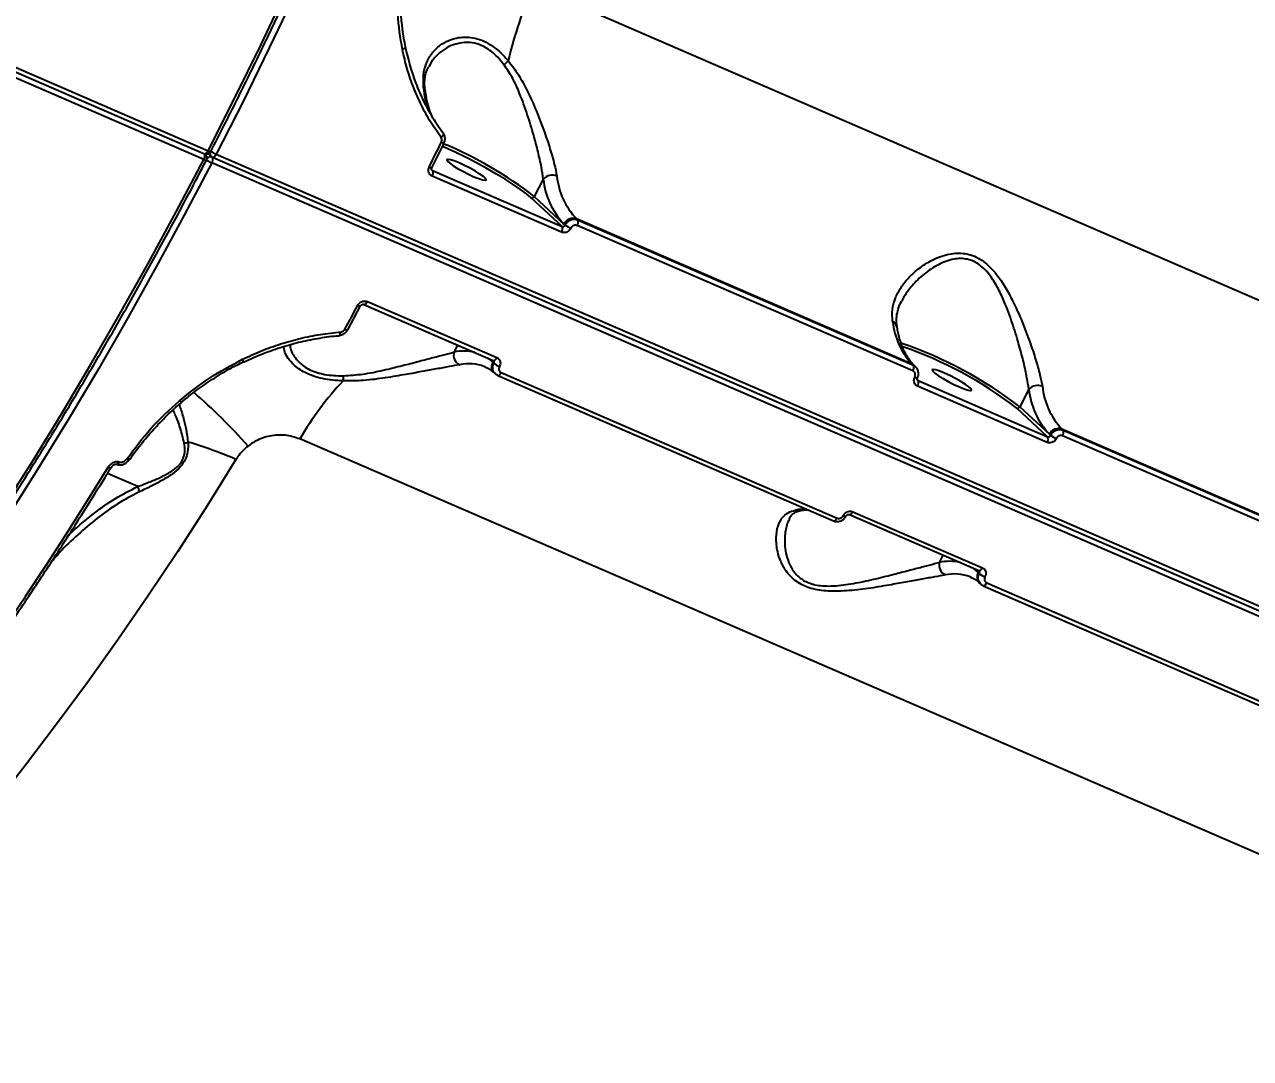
# Model space of a CAD drawing. Header units: millimetres. Extents: x -4153 to 4002, y -5023 to 3197.
# Drawn here: x -260.3 to -10.2, y -2143.7 to -1932.8 of the extents above; entities that cross this region are included whole.
import ezdxf

# ---------------------------------------------------------------- set-up
doc = ezdxf.new("R2010")
doc.units = ezdxf.units.MM
for name, color, linetype in [('DIKOM_ОБЪЕКТ', 7, 'Continuous'), ('DIKOM_РАЗМЕР_ЗОНА', 7, 'Continuous'), ('DIKOM_РАЗМЕР_ОБЪЕКТА', 7, 'Continuous')]:
    doc.layers.add(name, color=color, linetype=linetype)
doc.styles.add('style1', font='arialbd.ttf', dxfattribs={"width": 0.8})
doc.dimstyles.new('1-50', dxfattribs={"dimtxt": 300, "dimasz": 200, "dimexe": 100, "dimexo": 0, "dimgap": 100, "dimtad": 1, "dimtxsty": 'style1', "dimcen": 200, "dimclrd": 7, "dimclre": 7, "dimclrt": 7, "dimadec": 1, "dimazin": 2, "dimtfac": 1, "dimtmove": 0, "dimatfit": 2, "dimfxl": 0, "dimlwd": 25, "dimlwe": 18, "dimarcsym": 0})

# ---------------------------------------------------------------- blocks, each defined once
blk = doc.blocks.new('*D9')
at = {"layer": 'Defpoints', "color": 0, "transparency": 16777216}
for p in [(2370.19, 1747.32), (-2106.31, -2974.61), (1195.51, -2974.61)]:
    blk.add_point(p, dxfattribs=at)
at = {"layer": 'DIKOM_РАЗМЕР_ОБЪЕКТА', "color": 7, "lineweight": 18, "transparency": 16777216}
for p, q in [((2370.19, 1747.32), (-2206.31, 1747.32)), ((1195.51, -2974.61), (-2206.31, -2974.61))]:
    blk.add_line(p, q, dxfattribs=at)
at = {"layer": 'DIKOM_РАЗМЕР_ОБЪЕКТА', "color": 7, "lineweight": 25, "transparency": 16777216}
blk.add_line((-2106.31, 1547.32), (-2106.31, -2774.61), dxfattribs=at)
at = {"layer": 'DIKOM_РАЗМЕР_ОБЪЕКТА', "color": 7, "transparency": 16777216}
for points in [[(-2139.64, 1547.32), (-2072.98, 1547.32), (-2106.31, 1747.32)], [(-2139.64, -2774.61), (-2072.98, -2774.61), (-2106.31, -2974.61)]]:
    blk.add_solid(points, dxfattribs=at)
at = {"layer": 'DIKOM_РАЗМЕР_ОБЪЕКТА', "color": 7, "transparency": 16777216, "insert": (-2359.48, -612.26), "char_height": 300, "attachment_point": 5, "rotation": 90, "style": 'style1'}
blk.add_mtext('{\\fArial|b0|i0|c204|p34;4700}', dxfattribs=at)
blk = doc.blocks.new('*D10')
at = {"layer": 'Defpoints', "color": 0, "transparency": 16777216}
for p in [(4001.69, -909.96), (-3216.31, -1859.46), (4001.69, -4923)]:
    blk.add_point(p, dxfattribs=at)
at = {"layer": 'DIKOM_РАЗМЕР_ЗОНА', "color": 7, "lineweight": 18, "transparency": 16777216}
for p, q in [((4001.69, -909.96), (4001.69, -5023)), ((-3216.31, -1859.46), (-3216.31, -5023))]:
    blk.add_line(p, q, dxfattribs=at)
at = {"layer": 'DIKOM_РАЗМЕР_ЗОНА', "color": 7, "lineweight": 25, "transparency": 16777216}
blk.add_line((-3016.31, -4923), (3801.69, -4923), dxfattribs=at)
at = {"layer": 'DIKOM_РАЗМЕР_ЗОНА', "color": 7, "transparency": 16777216}
for points in [[(-3016.31, -4889.67), (-3016.31, -4956.33), (-3216.31, -4923)], [(3801.69, -4889.67), (3801.69, -4956.33), (4001.69, -4923)]]:
    blk.add_solid(points, dxfattribs=at)
at = {"layer": 'DIKOM_РАЗМЕР_ЗОНА', "color": 7, "transparency": 16777216, "insert": (392.69, -4669.83), "char_height": 300, "attachment_point": 5, "style": 'style1'}
blk.add_mtext('{\\fArial|b0|i0|c204|p34;7200}', dxfattribs=at)
blk = doc.blocks.new('*D11')
at = {"layer": 'Defpoints', "color": 0, "transparency": 16777216}
for p in [(2631.36, 3197.31), (-3702.81, -4429.79), (2071.05, -4429.79)]:
    blk.add_point(p, dxfattribs=at)
at = {"layer": 'DIKOM_РАЗМЕР_ЗОНА', "color": 7, "lineweight": 18, "transparency": 16777216}
for p, q in [((2631.36, 3197.31), (-3802.81, 3197.31)), ((2071.05, -4429.79), (-3802.81, -4429.79))]:
    blk.add_line(p, q, dxfattribs=at)
at = {"layer": 'DIKOM_РАЗМЕР_ЗОНА', "color": 7, "lineweight": 25, "transparency": 16777216}
blk.add_line((-3702.81, 2997.31), (-3702.81, -4229.79), dxfattribs=at)
at = {"layer": 'DIKOM_РАЗМЕР_ЗОНА', "color": 7, "transparency": 16777216}
for points in [[(-3736.14, 2997.31), (-3669.48, 2997.31), (-3702.81, 3197.31)], [(-3736.14, -4229.79), (-3669.48, -4229.79), (-3702.81, -4429.79)]]:
    blk.add_solid(points, dxfattribs=at)
at = {"layer": 'DIKOM_РАЗМЕР_ЗОНА', "color": 7, "transparency": 16777216, "insert": (-3955.98, -616.24), "char_height": 300, "attachment_point": 5, "rotation": 90, "style": 'style1'}
blk.add_mtext('{\\fArial|b0|i0|c204|p34;7600}', dxfattribs=at)
blk = doc.blocks.new('*D12')
at = {"layer": 'Defpoints', "color": 0, "transparency": 16777216}
for p in [(-1688.31, 690.56), (2486.69, 690.56), (-1688.31, -3442.2)]:
    blk.add_point(p, dxfattribs=at)
at = {"layer": 'DIKOM_РАЗМЕР_ОБЪЕКТА', "color": 7, "lineweight": 18, "transparency": 16777216}
for p, q in [((-1688.31, 690.56), (-1688.31, -3542.2)), ((2486.69, 690.56), (2486.69, -3542.2))]:
    blk.add_line(p, q, dxfattribs=at)
at = {"layer": 'DIKOM_РАЗМЕР_ОБЪЕКТА', "color": 7, "lineweight": 25, "transparency": 16777216}
blk.add_line((2286.69, -3442.2), (-1488.31, -3442.2), dxfattribs=at)
at = {"layer": 'DIKOM_РАЗМЕР_ОБЪЕКТА', "color": 7, "transparency": 16777216}
for points in [[(-1488.31, -3408.87), (-1488.31, -3475.54), (-1688.31, -3442.2)], [(2286.69, -3408.87), (2286.69, -3475.54), (2486.69, -3442.2)]]:
    blk.add_solid(points, dxfattribs=at)
at = {"layer": 'DIKOM_РАЗМЕР_ОБЪЕКТА', "color": 7, "transparency": 16777216, "insert": (399.19, -3189.03), "char_height": 300, "attachment_point": 5, "style": 'style1'}
blk.add_mtext('{\\fArial|b0|i0|c204|p34;4175}', dxfattribs=at)

msp = doc.modelspace()

# ---------------------------------------------------------------- linework, layer by layer
at = {"layer": 'DIKOM_ОБЪЕКТ', "color": 7, "linetype": 'Continuous'}
for p, q in [((-622.274, -1785.563), (-222.827, -1958.555)), ((-223.737, -1960.32), (-623.184, -1787.328)), ((-623.009, -1786.171), (-223.561, -1959.163)), ((-156.482, -1924.904), (132.375, -2050.002)), ((-177.183, -1962.008), (-174.717, -1956.982)), ((-223.391, -1959.273), (-223.475, -1959.196)), ((-222.765, -1959.163), (-222.193, -1959.693)), ((-221.91, -1959.878), (177.537, -2132.871)), ((-221.176, -1959.27), (178.272, -2132.263)), ((177.362, -2134.028), (-222.086, -1961.035)), ((-177.208, -1962.412), (-177.051, -1962.558)), ((-177.051, -1962.558), (-150.641, -1973.996)), ((-150.743, -1975.157), (-177.153, -1963.72)), ((-154.459, -1964.325), (-156.298, -1967.891)), ((-156.298, -1967.891), (-150.254, -1973.499)), ((-150.641, -1973.996), (-156.938, -1968.152)), ((-79.195, -2002.119), (-147.696, -1972.453)), ((-147.696, -1972.453), (-147.474, -1972.659)), ((-147.474, -1972.659), (-78.974, -2002.325)), ((-150.254, -1973.499), (-150.019, -1973.717)), ((-79.074, -2003.481), (-147.574, -1973.815)), ((-194.361, -1995.08), (-191.725, -1990.211)), ((-191.066, -1989.888), (-164.657, -2001.325)), ((-190.349, -1989.312), (-163.939, -2000.75)), ((-172.663, -1999.63), (-171.916, -1998.181)), ((-166.3, -2002.658), (-166.435, -2002.601)), ((-164.781, -2001.672), (-165.59, -2000.921)), ((-164.546, -2001.89), (-164.781, -2001.672)), ((-164.662, -2001.329), (-164.605, -2001.362)), ((-78.974, -2002.325), (-79.195, -2002.119)), ((-78.52, -2002.621), (-78.743, -2002.414)), ((-164.49, -2003.853), (-164.268, -2004.059)), ((-163.816, -2004.354), (-163.76, -2004.391)), ((-163.76, -2004.391), (-95.259, -2034.057)), ((-163.045, -2003.82), (-94.545, -2033.486)), ((-78.171, -2005.303), (-78.014, -2005.449)), ((-78.014, -2005.449), (-51.604, -2016.887)), ((-51.707, -2018.048), (-78.116, -2006.61)), ((-55.423, -2007.216), (-57.261, -2010.782)), ((-51.604, -2016.887), (-57.901, -2011.043)), ((-57.261, -2010.782), (-51.218, -2016.39)), ((19.841, -2045.01), (-48.659, -2015.344)), ((-48.659, -2015.344), (-48.438, -2015.55)), ((-48.438, -2015.55), (20.063, -2045.216)), ((84.708, -2142.448), (-204.149, -2017.35)), ((-51.218, -2016.39), (-50.983, -2016.608)), ((19.963, -2046.372), (-48.537, -2016.706)), ((-241.632, -2022.482), (-241.56, -2022.513)), ((-240.974, -2022.011), (-240.902, -2022.042)), ((-237.2, -2027.054), (-243.36, -2024.386)), ((-92.03, -2032.779), (-65.62, -2044.216)), ((-91.312, -2032.203), (-64.902, -2043.641)), ((-73.626, -2042.521), (-72.88, -2041.072)), ((-67.263, -2045.549), (-67.398, -2045.492)), ((-65.744, -2044.563), (-66.553, -2043.812)), ((-65.509, -2044.781), (-65.744, -2044.563)), ((-65.625, -2044.219), (-65.568, -2044.252)), ((-65.454, -2046.744), (-65.232, -2046.95)), ((-64.78, -2047.244), (-64.723, -2047.282)), ((-64.723, -2047.282), (3.777, -2076.947)), ((-64.008, -2046.711), (4.492, -2076.377))]:
    msp.add_line(p, q, dxfattribs=at)
at = {"layer": 'DIKOM_ОБЪЕКТ', "color": 7, "linetype": 'Continuous', "flags": 128}
for points in [[(-222.827, -1958.555), (-217.363, -1947.761), (-212.024, -1936.867), (-206.813, -1925.881), (-201.734, -1914.814), (-196.793, -1903.673), (-191.992, -1892.47), (-187.337, -1881.213), (-182.831, -1869.911), (-178.478, -1858.574), (-174.281, -1847.212), (-170.244, -1835.835), (-166.371, -1824.451), (-162.665, -1813.071), (-159.128, -1801.703), (-155.764, -1790.359), (-152.576, -1779.046), (-149.567, -1767.775), (-146.738, -1756.556), (-144.092, -1745.396), (-141.632, -1734.308), (-139.36, -1723.298), (-137.277, -1712.377), (-135.385, -1701.554)], [(-133.734, -1702.268), (-135.626, -1713.092), (-137.709, -1724.013), (-139.981, -1735.022), (-142.442, -1746.111), (-145.087, -1757.27), (-147.916, -1768.49), (-150.926, -1779.761), (-154.114, -1791.073), (-157.477, -1802.418), (-161.014, -1813.785), (-164.72, -1825.166), (-168.594, -1836.55), (-172.63, -1847.927), (-176.827, -1859.289), (-181.18, -1870.626), (-185.687, -1881.927), (-190.342, -1893.185), (-195.142, -1904.388), (-200.084, -1915.529), (-205.162, -1926.596), (-210.373, -1937.582), (-215.713, -1948.476), (-221.176, -1959.27)], [(-182.651, -1937.364), (-182.606, -1937.416), (-182.597, -1937.477), (-182.622, -1937.543), (-182.682, -1937.613), (-182.774, -1937.684), (-182.894, -1937.753), (-183.04, -1937.819), (-183.204, -1937.878)], [(-178.611, -1946.257), (-178.616, -1946.224), (-178.63, -1946.146)], [(-174.902, -1954.925), (-174.855, -1954.992), (-174.838, -1955.079), (-174.851, -1955.183), (-174.894, -1955.3), (-174.965, -1955.426), (-175.063, -1955.557), (-175.182, -1955.687), (-175.32, -1955.812)], [(-177.727, -1961.843), (-177.417, -1961.215), (-177.107, -1960.587), (-176.798, -1959.958), (-176.489, -1959.329), (-176.181, -1958.7), (-175.873, -1958.07), (-175.565, -1957.44), (-175.258, -1956.81)], [(-156.938, -1968.152), (-157.886, -1967.345), (-159.108, -1966.428), (-160.577, -1965.422), (-162.259, -1964.35), (-164.118, -1963.234), (-166.111, -1962.1), (-168.194, -1960.974), (-170.321, -1959.881), (-172.443, -1958.844), (-174.514, -1957.888), (-175.093, -1957.631)], [(-358.385, -2148.083), (-351.507, -2141.347), (-344.64, -2134.347), (-337.79, -2127.09), (-330.962, -2119.581), (-324.163, -2111.827), (-317.397, -2103.835), (-310.671, -2095.61), (-303.989, -2087.161), (-297.359, -2078.494), (-290.785, -2069.616), (-284.273, -2060.536), (-277.829, -2051.26), (-271.457, -2041.796), (-265.164, -2032.153), (-258.954, -2022.338), (-252.833, -2012.36), (-246.806, -2002.227), (-240.878, -1991.948), (-235.053, -1981.531), (-229.338, -1970.986), (-223.737, -1960.32)], [(-223.561, -1959.163), (-223.543, -1959.17), (-223.454, -1959.178), (-223.354, -1959.151), (-223.246, -1959.088), (-223.136, -1958.993), (-223.026, -1958.869), (-222.922, -1958.721), (-222.827, -1958.555)], [(-223.505, -1959.185), (-223.465, -1959.213), (-223.391, -1959.273)], [(-221.91, -1959.878), (-221.893, -1959.885), (-221.803, -1959.893), (-221.703, -1959.865), (-221.596, -1959.803), (-221.485, -1959.708), (-221.375, -1959.584), (-221.271, -1959.436), (-221.176, -1959.27)], [(-171.654, -1961.031), (-172.639, -1960.635), (-173.422, -1960.384), (-173.939, -1960.3), (-174.149, -1960.388), (-174.034, -1960.642), (-173.603, -1961.041), (-172.893, -1961.553), (-171.96, -1962.136), (-170.879, -1962.744), (-169.739, -1963.326), (-168.631, -1963.836), (-167.646, -1964.232), (-166.863, -1964.483), (-166.346, -1964.567), (-166.136, -1964.479), (-166.251, -1964.225), (-166.682, -1963.826), (-167.392, -1963.314), (-168.326, -1962.731), (-169.406, -1962.123), (-170.546, -1961.541), (-171.654, -1961.031)], [(-222.086, -1961.035), (-227.688, -1971.701), (-233.403, -1982.246), (-239.227, -1992.663), (-245.155, -2002.942), (-251.183, -2013.075), (-257.303, -2023.053), (-263.513, -2032.867), (-269.807, -2042.511), (-276.178, -2051.975), (-282.623, -2061.25), (-289.135, -2070.331), (-295.709, -2079.209), (-302.339, -2087.876), (-309.02, -2096.325), (-315.746, -2104.549), (-322.512, -2112.542), (-329.312, -2120.296), (-336.14, -2127.805), (-342.99, -2135.062), (-349.857, -2142.062), (-356.734, -2148.798)], [(-194.927, -1994.957), (-194.596, -1994.35), (-194.265, -1993.741), (-193.934, -1993.133), (-193.604, -1992.523), (-193.275, -1991.914), (-192.945, -1991.304), (-192.616, -1990.694), (-192.288, -1990.083)], [(-191.067, -1989.888), (-191.05, -1989.894), (-190.964, -1989.903), (-190.867, -1989.878), (-190.762, -1989.82), (-190.654, -1989.731), (-190.547, -1989.613), (-190.444, -1989.472), (-190.349, -1989.312)], [(-196.037, -1996.173), (-196.025, -1996.171), (-195.97, -1996.142), (-195.919, -1996.078), (-195.876, -1995.981), (-195.841, -1995.854), (-195.816, -1995.704), (-195.801, -1995.534)], [(-165.911, -2000.782), (-165.59, -2001.005), (-164.781, -2001.672)], [(-164.657, -2001.325), (-164.641, -2001.332), (-164.554, -2001.341), (-164.457, -2001.316), (-164.352, -2001.258), (-164.244, -2001.168), (-164.137, -2001.051), (-164.034, -2000.909), (-163.939, -2000.75)], [(-78.743, -2002.414), (-78.891, -2002.293), (-79.195, -2002.119)], [(-163.76, -2004.391), (-163.744, -2004.397), (-163.658, -2004.406), (-163.561, -2004.382), (-163.457, -2004.324), (-163.35, -2004.235), (-163.243, -2004.119), (-163.14, -2003.979), (-163.045, -2003.82)], [(-72.617, -2003.922), (-73.602, -2003.526), (-74.385, -2003.275), (-74.902, -2003.19), (-75.112, -2003.279), (-74.997, -2003.533), (-74.567, -2003.932), (-73.856, -2004.444), (-72.923, -2005.027), (-71.842, -2005.635), (-70.702, -2006.217), (-69.595, -2006.727), (-68.609, -2007.123), (-67.827, -2007.374), (-67.31, -2007.458), (-67.1, -2007.37), (-67.215, -2007.116), (-67.645, -2006.717), (-68.356, -2006.205), (-69.289, -2005.621), (-70.369, -2005.014), (-71.51, -2004.432), (-72.617, -2003.922)], [(-217.16, -2021.545), (-223.059, -2030.999), (-229.043, -2040.284), (-235.108, -2049.391), (-241.248, -2058.313), (-247.457, -2067.04), (-253.73, -2075.566), (-260.06, -2083.881), (-266.442, -2091.978), (-272.87, -2099.85), (-279.338, -2107.488), (-285.839, -2114.887), (-292.368, -2122.039), (-298.919, -2128.938), (-305.486, -2135.577), (-312.062, -2141.949), (-318.642, -2148.05)], [(-277.34, -2074.259), (-272.957, -2068.159), (-268.604, -2061.97), (-264.282, -2055.694), (-259.994, -2049.334), (-255.741, -2042.892), (-251.524, -2036.37), (-247.345, -2029.771), (-243.206, -2023.098)], [(-243.206, -2023.098), (-243.05, -2023.159), (-242.91, -2023.201), (-242.791, -2023.221), (-242.698, -2023.219), (-242.634, -2023.195), (-242.612, -2023.171)], [(-241.632, -2022.482), (-241.581, -2022.496), (-241.442, -2022.477), (-241.286, -2022.383), (-241.126, -2022.224), (-240.974, -2022.011)], [(-241.559, -2022.514), (-241.509, -2022.527), (-241.37, -2022.508), (-241.214, -2022.414), (-241.054, -2022.255), (-240.902, -2022.042)], [(-238.783, -2021.457), (-238.817, -2021.488), (-238.879, -2021.499), (-238.967, -2021.489), (-239.077, -2021.459), (-239.206, -2021.408), (-239.348, -2021.34)], [(-92.03, -2032.778), (-92.014, -2032.785), (-91.927, -2032.794), (-91.83, -2032.769), (-91.726, -2032.711), (-91.618, -2032.621), (-91.51, -2032.504), (-91.407, -2032.363), (-91.312, -2032.203)], [(-95.259, -2034.057), (-95.244, -2034.063), (-95.158, -2034.072), (-95.061, -2034.048), (-94.957, -2033.99), (-94.849, -2033.901), (-94.742, -2033.785), (-94.639, -2033.645), (-94.545, -2033.486)], [(-66.874, -2043.673), (-66.554, -2043.896), (-65.744, -2044.563)], [(-65.62, -2044.216), (-65.604, -2044.222), (-65.518, -2044.232), (-65.42, -2044.207), (-65.316, -2044.148), (-65.208, -2044.059), (-65.1, -2043.941), (-64.997, -2043.8), (-64.902, -2043.641)], [(-64.723, -2047.282), (-64.707, -2047.288), (-64.621, -2047.297), (-64.525, -2047.272), (-64.42, -2047.215), (-64.313, -2047.126), (-64.206, -2047.01), (-64.103, -2046.87), (-64.008, -2046.711)]]:
    msp.add_lwpolyline(points, dxfattribs=at)
at = {"layer": 'DIKOM_ОБЪЕКТ', "color": 7, "linetype": 'Continuous'}
for centre, radius, start, end in [((-77.281, -1960.049), 86.648, 156.07043, 166.75004), ((-167.537, -1934.747), 8.037, 309.08348, 317.37461), ((-179.731, -1946.401), 1.13, 13.02146, 40.45071), ((-174.619, -1955.737), 1.249, 239.2328, 265.46695), ((-206.129, -2032.332), 81.46, 52.28586, 67.42693), ((-224.767, -1959.603), 1.255, 325.1452, 21.26482), ((-223.248, -1959.586), 0.882, 236.35475, 274.20672), ((-223.164, -1958.246), 1, 246.58356, 332.78465), ((-224.071, -1960.006), 1, 346.22064, 47.13963), ((-224.071, -1960.006), 1, 332.66279, 346.22064), ((-219.931, -1955.915), 5.555, 234.38905, 247.17572), ((-222.319, -1960.772), 0.999, 73.11843, 139.44899), ((-222.33, -1957.803), 0.902, 236.55371, 273.53113), ((-221.588, -1959.072), 0.868, 171.42624, 225.79242), ((-219.215, -1954.507), 5.151, 232.67185, 247.62092), ((-221.513, -1958.96), 1, 227.13963, 246.58356), ((-223.113, -1960.319), 1.252, 325.09249, 21.44868), ((-177.137, -1960.882), 1.127, 238.47324, 267.66773), ((-178.118, -1963.049), 1.175, 325.22262, 24.68767), ((-152.641, -1966.009), 2.478, 67.70125, 137.19273), ((-138.688, -1962.647), 15.86, 186.07239, 223.17689), ((-136.679, -1962.117), 15.107, 186.07496, 223.17476), ((-156.761, -1967.671), 0.513, 249.89988, 334.57654), ((-148.401, -1974.38), 2.052, 69.89701, 154.57401), ((-148.536, -1973.15), 1.17, 325.32502, 24.79771), ((-151.709, -1974.487), 1.175, 325.22253, 24.68776), ((-146.27, -1968.172), 6.694, 235.93458, 247.41138), ((-191.851, -1989.466), 0.756, 234.70772, 279.60821), ((-194.504, -1994.37), 0.723, 234.24097, 281.41792), ((-68.179, -1991.783), 15.106, 186.07462, 223.1751), ((-83.673, -1994.666), 1.368, 12.29853, 69.79797), ((-109.096, -2078.329), 85.144, 52.49801, 71.09357), ((-170.579, -2000.253), 2.175, 163.3407, 243.6409), ((-170.655, -2009.26), 9.837, 77.33431, 101.7802), ((-108.246, -2076.681), 82.722, 52.51126, 70.98534), ((-216.536, -2001.56), 0.88, 357.39725, 32.60442), ((-169.647, -2010.821), 8.825, 68.65384, 102.41957), ((-163.194, -2002.571), 1.824, 150.47874, 224.67855), ((-161.851, -1998.786), 4.111, 229.04517, 247.83318), ((-80.037, -2002.815), 1.17, 325.33383, 24.76544), ((-146.574, -2051.128), 66.751, 136.8833, 149.60086), ((-207.018, -2003.83), 11.837, 351.86706, 356.95001), ((-78.096, -2003.759), 1.142, 238.61245, 267.42251), ((-79.082, -2005.94), 1.176, 325.23237, 24.67999), ((-312.751, -2106.651), 131.667, 41.85858, 48.65389), ((-53.604, -2008.9), 2.479, 67.71714, 137.18629), ((-39.652, -2005.538), 15.859, 186.0716, 223.17768), ((-37.643, -2005.008), 15.106, 186.0727, 223.17583), ((-227.552, -2008.732), 1.372, 216.14821, 237.43638), ((-57.725, -2010.561), 0.513, 249.92359, 334.55284), ((-49.364, -2017.271), 2.052, 69.88944, 154.58158), ((-49.5, -2016.04), 1.171, 325.34665, 24.77608), ((-228.088, -2015.356), 2.866, 277.59562, 293.52991), ((-249.165, -2094.241), 79.429, 66.2387, 73.75428), ((-52.671, -2017.377), 1.174, 325.18569, 24.70126), ((-47.233, -2011.063), 6.694, 235.93458, 247.41138), ((-101.059, -2041.834), 10.161, 88.27331, 101.2668), ((-102.419, -2030.454), 1.547, 246.12158, 280.23712), ((-92.812, -2032.349), 0.764, 234.88047, 279.21908), ((-71.542, -2043.144), 2.176, 163.34379, 243.62888), ((-71.618, -2052.15), 9.837, 77.33431, 101.7802), ((-70.61, -2053.713), 8.827, 68.65992, 102.41921), ((-64.157, -2045.462), 1.824, 150.47874, 224.67855), ((-62.816, -2041.679), 4.107, 229.03734, 247.84102)]:
    msp.add_arc(centre, radius, start, end, dxfattribs=at)
for points, knots in [([(-222.274, -1958.703), (-221.362, -1956.92), (-218.715, -1951.75), (-214.418, -1943.119), (-209.422, -1932.79), (-204.543, -1922.381), (-199.785, -1911.901), (-195.149, -1901.36), (-190.641, -1890.763), (-186.263, -1880.12), (-182.018, -1869.438), (-177.911, -1858.726), (-173.943, -1847.99), (-170.119, -1837.241), (-166.44, -1826.484), (-162.909, -1815.73), (-159.53, -1804.985), (-156.304, -1794.258), (-153.235, -1783.556), (-150.324, -1772.889), (-147.575, -1762.263), (-144.987, -1751.687), (-142.565, -1741.169), (-140.308, -1730.716), (-138.221, -1720.337), (-136.303, -1710.039), (-134.556, -1699.83), (-132.982, -1689.717), (-131.582, -1679.709), (-130.357, -1669.813), (-129.307, -1660.035), (-128.435, -1650.384), (-127.739, -1640.867), (-127.222, -1631.49), (-126.883, -1622.261), (-126.723, -1613.187), (-126.741, -1604.274), (-126.938, -1595.53), (-127.315, -1586.96), (-127.869, -1578.571), (-128.602, -1570.37), (-129.513, -1562.362), (-130.601, -1554.554), (-131.866, -1546.951), (-133.305, -1539.56), (-134.92, -1532.385), (-136.708, -1525.432), (-138.669, -1518.707), (-140.8, -1512.215), (-143.101, -1505.96), (-145.569, -1499.948), (-148.204, -1494.183), (-151.002, -1488.67), (-153.962, -1483.413), (-157.082, -1478.416), (-160.358, -1473.681), (-163.794, -1469.226), (-166.881, -1465.562), (-168.883, -1463.496), (-169.633, -1462.722)], [0, 0, 0, 0, 0.0093744, 0.0271862, 0.0449982, 0.0628104, 0.0806222, 0.0984341, 0.1162458, 0.1340577, 0.1518698, 0.1696817, 0.1874938, 0.205306, 0.2231183, 0.2409306, 0.2587432, 0.2765559, 0.2943692, 0.3121824, 0.3299962, 0.3478101, 0.3656243, 0.383439, 0.4012544, 0.4190699, 0.4368858, 0.4547027, 0.4725198, 0.4903376, 0.5081558, 0.5259752, 0.5437951, 0.5616154, 0.5794369, 0.5972592, 0.6150823, 0.6329064, 0.6507313, 0.668557, 0.6863836, 0.7042112, 0.7220398, 0.7398689, 0.7576988, 0.7755289, 0.7933595, 0.8111901, 0.8290198, 0.8468486, 0.8646756, 0.8825008, 0.9003223, 0.9181399, 0.9359524, 0.9537585, 0.9715573, 0.9893478, 1, 1, 1, 1]), ([(-183.204, -1937.878), (-183.603, -1935.482), (-184.409, -1930.634), (-184.175, -1925.588), (-184.056, -1923.035)], [0, 0, 0, 0, 0.49417376, 1, 1, 1, 1]), ([(-183.5, -1922.839), (-183.613, -1925.28), (-183.842, -1930.218), (-183.051, -1934.964), (-182.651, -1937.364)], [0, 0, 0, 0, 0.49414796, 1, 1, 1, 1]), ([(-178.871, -1945.668), (-178.921, -1944.784), (-179.02, -1943.017), (-178.412, -1940.668), (-177.258, -1938.618), (-175.671, -1937.064), (-173.799, -1935.994), (-171.958, -1935.444), (-170.117, -1935.31), (-168.367, -1935.516), (-166.571, -1936.129), (-164.393, -1937.372), (-162.762, -1938.875), (-161.776, -1940.014), (-161.623, -1940.19)], [0, 0, 0, 0, 0.1101005, 0.2202175, 0.3292856, 0.438311, 0.5249641, 0.6115167, 0.675344, 0.7390985, 0.8039964, 0.8688894, 0.9797298, 1, 1, 1, 1]), ([(-175.32, -1955.812), (-176.054, -1954.769), (-177.521, -1952.681), (-179.374, -1949.283), (-180.966, -1945.682), (-182.283, -1941.884), (-182.897, -1939.213), (-183.204, -1937.878)], [0, 0, 0, 0, 0.1976814, 0.3953824, 0.593092, 0.7965421, 1, 1, 1, 1]), ([(-182.651, -1937.364), (-182.012, -1939.889), (-181.043, -1943.714), (-178.928, -1948.432), (-177.084, -1951.829), (-175.622, -1953.903), (-174.902, -1954.925)], [0, 0, 0, 0, 0.3951747, 0.5986799, 0.8021844, 1, 1, 1, 1]), ([(-162.47, -1940.985), (-162.605, -1940.813), (-163.468, -1939.706), (-164.878, -1938.296), (-166.776, -1937.146), (-167.891, -1936.751), (-169.045, -1936.498), (-170.236, -1936.4), (-171.976, -1936.621), (-173.751, -1937.255), (-175.546, -1938.413), (-176.973, -1939.805), (-177.567, -1940.977), (-177.804, -1941.445)], [0, 0, 0, 0, 0.0272947, 0.1747989, 0.2515823, 0.3313395, 0.3460846, 0.4301835, 0.5168137, 0.6333566, 0.7531459, 0.9014177, 1, 1, 1, 1]), ([(-161.623, -1940.19), (-160.906, -1941.118), (-159.468, -1942.977), (-157.603, -1946.509), (-155.812, -1950.47), (-154.277, -1954.535), (-153.063, -1958.172), (-152.185, -1961.234), (-151.855, -1962.927), (-151.701, -1963.716)], [0, 0, 0, 0, 0.128151, 0.2567377, 0.4268175, 0.5968777, 0.7373066, 0.8775688, 1, 1, 1, 1]), ([(-178.597, -1946.258), (-178.64, -1945.808), (-178.736, -1944.813), (-178.574, -1943.414), (-178.291, -1942.254), (-177.954, -1941.645), (-177.839, -1941.438)], [0, 0, 0, 0, 0.2427905, 0.537429, 0.8423649, 1, 1, 1, 1]), ([(-154.459, -1964.325), (-154.575, -1963.534), (-154.825, -1961.832), (-155.509, -1958.783), (-156.462, -1955.169), (-157.67, -1951.14), (-159.109, -1947.23), (-160.62, -1943.745), (-161.854, -1941.904), (-162.47, -1940.985)], [0, 0, 0, 0, 0.1226987, 0.264266, 0.4059933, 0.5771216, 0.7482345, 0.8743873, 1, 1, 1, 1]), ([(-177.454, -1951.001), (-177.706, -1950.447), (-178.264, -1949.224), (-178.648, -1947.311), (-178.821, -1946.034), (-178.871, -1945.668)], [0, 0, 0, 0, 0.3711156, 0.8194834, 1, 1, 1, 1]), ([(-176.969, -1951.868), (-177.106, -1951.594), (-177.484, -1950.831), (-177.964, -1949.271), (-178.355, -1947.634), (-178.485, -1946.507), (-178.528, -1946.14)], [0, 0, 0, 0, 0.1848239, 0.5131733, 0.8413195, 1, 1, 1, 1]), ([(-174.733, -1956.975), (-174.691, -1956.896), (-174.528, -1956.59), (-174.477, -1955.998), (-174.592, -1955.368), (-174.817, -1955.078), (-174.901, -1954.969)], [0, 0, 0, 0, 0.1238622, 0.4816089, 0.8066669, 1, 1, 1, 1]), ([(-175.258, -1956.81), (-175.218, -1956.705), (-175.137, -1956.495), (-175.149, -1956.164), (-175.231, -1955.94), (-175.305, -1955.834), (-175.32, -1955.812)], [0, 0, 0, 0, 0.3067576, 0.6133094, 0.9195362, 1, 1, 1, 1]), ([(-497.531, -2220.83), (-497.113, -2220.842), (-494.906, -2220.904), (-490.812, -2220.723), (-485.247, -2220.277), (-479.583, -2219.511), (-473.834, -2218.456), (-468.002, -2217.105), (-462.093, -2215.461), (-456.109, -2213.526), (-450.057, -2211.299), (-443.942, -2208.784), (-437.766, -2205.982), (-431.536, -2202.895), (-425.257, -2199.526), (-418.932, -2195.878), (-412.567, -2191.953), (-406.167, -2187.755), (-399.736, -2183.285), (-393.278, -2178.55), (-386.801, -2173.551), (-380.306, -2168.292), (-373.801, -2162.778), (-367.288, -2157.013), (-360.774, -2151.001), (-354.264, -2144.746), (-347.761, -2138.254), (-341.271, -2131.529), (-334.798, -2124.577), (-328.349, -2117.403), (-321.926, -2110.011), (-315.535, -2102.408), (-309.181, -2094.599), (-302.869, -2086.59), (-296.603, -2078.388), (-290.388, -2069.998), (-284.229, -2061.427), (-278.13, -2052.68), (-272.095, -2043.766), (-266.13, -2034.689), (-260.239, -2025.458), (-254.426, -2016.079), (-248.695, -2006.56), (-243.051, -1996.906), (-237.498, -1987.127), (-232.042, -1977.227), (-227.274, -1968.332), (-224.352, -1962.714), (-223.183, -1960.466)], [0, 0, 0, 0, 0.0051791, 0.0273898, 0.0496128, 0.0718475, 0.0940928, 0.1163475, 0.1386106, 0.1608802, 0.1831555, 0.2054352, 0.2277183, 0.2500035, 0.2722901, 0.2945778, 0.316866, 0.3391541, 0.3614416, 0.3837287, 0.4060147, 0.4282999, 0.450584, 0.4728672, 0.4951491, 0.5174301, 0.5397103, 0.5619889, 0.5842667, 0.6065434, 0.6288197, 0.6510947, 0.6733692, 0.6956427, 0.7179154, 0.7401874, 0.7624588, 0.7847298, 0.8070002, 0.8292701, 0.8515396, 0.8738085, 0.896077, 0.9183452, 0.9406128, 0.9628808, 0.9851483, 1, 1, 1, 1]), ([(-177.153, -1963.72), (-177.241, -1963.674), (-177.463, -1963.558), (-177.731, -1963.247), (-177.895, -1962.807), (-177.909, -1962.313), (-177.788, -1961.999), (-177.727, -1961.843)], [0, 0, 0, 0, 0.1406394, 0.3551157, 0.5699152, 0.7849144, 1, 1, 1, 1]), ([(-177.159, -1962.476), (-177.17, -1962.469), (-177.208, -1962.448), (-177.241, -1962.365), (-177.249, -1962.218), (-177.227, -1962.097), (-177.19, -1962.03), (-177.179, -1962.01)], [0, 0, 0, 0, 0.1445216, 0.4914224, 0.7175701, 0.9150694, 1, 1, 1, 1]), ([(-177.162, -1962.478), (-177.154, -1962.489), (-177.124, -1962.525), (-177.081, -1962.544), (-177.051, -1962.558)], [0, 0, 0, 0, 0.2844958, 1, 1, 1, 1]), ([(-150.019, -1973.717), (-149.945, -1973.59), (-149.758, -1973.269), (-149.308, -1972.856), (-148.709, -1972.568), (-148.06, -1972.477), (-147.67, -1972.598), (-147.474, -1972.659)], [0, 0, 0, 0, 0.1417238, 0.3563942, 0.570939, 0.7854756, 1, 1, 1, 1]), ([(-148.841, -1974.352), (-148.896, -1974.449), (-149.035, -1974.692), (-149.37, -1975.005), (-149.818, -1975.223), (-150.304, -1975.294), (-150.597, -1975.203), (-150.743, -1975.157)], [0, 0, 0, 0, 0.1418901, 0.3567208, 0.5713817, 0.7857203, 1, 1, 1, 1]), ([(-150.641, -1973.996), (-150.592, -1974.011), (-150.495, -1974.041), (-150.335, -1974.016), (-150.188, -1973.94), (-150.081, -1973.833), (-150.037, -1973.75), (-150.019, -1973.717)], [0, 0, 0, 0, 0.2139917, 0.4282018, 0.6428635, 0.8579195, 1, 1, 1, 1]), ([(-147.574, -1973.815), (-147.672, -1973.785), (-147.867, -1973.724), (-148.19, -1973.771), (-148.489, -1973.917), (-148.712, -1974.126), (-148.804, -1974.288), (-148.841, -1974.352)], [0, 0, 0, 0, 0.2141911, 0.4285652, 0.6431581, 0.8581718, 1, 1, 1, 1]), ([(-83.2, -1993.382), (-83.262, -1992.575), (-83.385, -1990.962), (-82.727, -1988.621), (-81.555, -1986.396), (-79.774, -1984.185), (-77.354, -1982.071), (-74.291, -1980.323), (-70.999, -1979.341), (-68.173, -1979.448), (-66.124, -1980.197), (-64.631, -1981.092), (-63.252, -1982.303), (-61.737, -1984.045), (-60.2, -1986.345), (-58.452, -1989.62), (-56.732, -1993.476), (-55.201, -1997.533), (-53.998, -2001.158), (-53.136, -2004.176), (-52.813, -2005.841), (-52.664, -2006.606)], [0, 0, 0, 0, 0.0554761, 0.1110238, 0.1664974, 0.2220085, 0.2900239, 0.3579649, 0.422678, 0.4774091, 0.5052471, 0.5330936, 0.562708, 0.5923745, 0.6404298, 0.6885797, 0.7603252, 0.832063, 0.8910007, 0.9498689, 1, 1, 1, 1]), ([(-55.423, -2007.216), (-55.535, -2006.448), (-55.778, -2004.786), (-56.447, -2001.783), (-57.383, -1998.198), (-58.602, -1994.167), (-59.964, -1990.361), (-61.407, -1987.109), (-62.676, -1984.856), (-63.983, -1983.141), (-65.394, -1981.768), (-66.782, -1981), (-68.175, -1980.619), (-69.327, -1980.499), (-71.396, -1980.705), (-74.019, -1981.72), (-76.892, -1983.662), (-79.162, -1985.922), (-80.641, -1987.82), (-81.157, -1988.913), (-81.311, -1989.239)], [0, 0, 0, 0, 0.0593781, 0.1286945, 0.1998915, 0.2841078, 0.3705433, 0.4258944, 0.482375, 0.5152258, 0.5489615, 0.5972477, 0.6101115, 0.6402414, 0.671373, 0.7457511, 0.8249928, 0.9064091, 0.9720976, 1, 1, 1, 1]), ([(-192.288, -1990.083), (-192.23, -1989.989), (-192.084, -1989.753), (-191.739, -1989.45), (-191.281, -1989.24), (-190.79, -1989.175), (-190.496, -1989.266), (-190.349, -1989.312)], [0, 0, 0, 0, 0.1417792, 0.3567363, 0.5712867, 0.7857249, 1, 1, 1, 1]), ([(-191.721, -1990.213), (-191.707, -1990.186), (-191.67, -1990.114), (-191.565, -1990.007), (-191.428, -1989.917), (-191.286, -1989.868), (-191.162, -1989.86), (-191.093, -1989.875), (-191.071, -1989.887), (-191.067, -1989.889)], [0, 0, 0, 0, 0.0995777, 0.2665387, 0.4282135, 0.5938579, 0.7683692, 0.962758, 1, 1, 1, 1]), ([(-82.302, -1994.381), (-82.343, -1994.178), (-82.478, -1993.503), (-82.413, -1992.324), (-82.077, -1990.829), (-81.702, -1989.777), (-81.379, -1989.25), (-81.367, -1989.232)], [0, 0, 0, 0, 0.1175095, 0.3916435, 0.6860453, 0.9889179, 1, 1, 1, 1]), ([(-215.795, -2001.086), (-214.524, -2000.496), (-211.983, -1999.318), (-208.055, -1997.912), (-204.037, -1996.784), (-199.94, -1995.949), (-197.181, -1995.672), (-195.801, -1995.534)], [0, 0, 0, 0, 0.19783461, 0.39549652, 0.59316747, 0.79658797, 1, 1, 1, 1]), ([(-196.037, -1996.154), (-195.948, -1996.151), (-195.62, -1996.139), (-195.08, -1995.884), (-194.589, -1995.495), (-194.436, -1995.166), (-194.39, -1995.066)], [0, 0, 0, 0, 0.1297337, 0.4775593, 0.8419813, 1, 1, 1, 1]), ([(-195.801, -1995.534), (-195.694, -1995.516), (-195.479, -1995.479), (-195.187, -1995.296), (-195.012, -1995.105), (-194.942, -1994.983), (-194.927, -1994.957)], [0, 0, 0, 0, 0.3055642, 0.6115461, 0.9178343, 1, 1, 1, 1]), ([(-78.743, -2002.414), (-78.909, -2002.251), (-79.412, -2001.757), (-80.179, -2000.724), (-80.985, -1999.216), (-81.647, -1997.455), (-82.08, -1995.809), (-82.273, -1994.73), (-82.335, -1994.379)], [0, 0, 0, 0, 0.1024879, 0.3106787, 0.5124656, 0.7099324, 0.9057094, 1, 1, 1, 1]), ([(-215.612, -2001.694), (-215.417, -2001.594), (-214.047, -2000.891), (-211.4, -1999.817), (-207.685, -1998.501), (-203.894, -1997.462), (-200.074, -1996.726), (-197.425, -1996.333), (-196.066, -1996.271), (-195.975, -1996.267)], [0, 0, 0, 0, 0.0313372, 0.2207349, 0.4114189, 0.6029604, 0.794841, 0.9863718, 1, 1, 1, 1]), ([(-206.14, -1998.129), (-206.124, -1998.363), (-206.08, -1999.005), (-205.537, -2000.165), (-204.473, -2001.645), (-202.896, -2002.884), (-201.027, -2003.707), (-199.856, -2004.023), (-198.585, -2004.265), (-197.21, -2004.436), (-195.875, -2004.452), (-195.198, -2004.46)], [0, 0, 0, 0, 0.0835802, 0.2289497, 0.3780462, 0.570838, 0.6689061, 0.7705098, 0.7851222, 0.8910901, 1, 1, 1, 1]), ([(-195.3, -2005.504), (-196.014, -2005.462), (-197.441, -2005.377), (-199.501, -2005.058), (-201.409, -2004.541), (-203.538, -2003.651), (-205.316, -2002.379), (-206.564, -2000.914), (-207.284, -1999.62), (-207.385, -1998.853), (-207.434, -1998.483)], [0, 0, 0, 0, 0.1024876, 0.20484166, 0.30818605, 0.41151795, 0.59557589, 0.7333185, 0.87123432, 1, 1, 1, 1]), ([(-195.198, -2004.46), (-193.891, -2004.373), (-191.145, -2004.19), (-187.092, -2003.326), (-183.352, -2002.41), (-180.043, -2001.558), (-177.201, -2000.815), (-174.639, -2000.155), (-173.322, -1999.805), (-172.663, -1999.63)], [0, 0, 0, 0, 0.1463789, 0.3075785, 0.4690068, 0.6021034, 0.7351144, 0.867644, 1, 1, 1, 1]), ([(-228.66, -2009.541), (-226.669, -2007.945), (-222.641, -2004.717), (-218.095, -2002.306), (-215.795, -2001.086)], [0, 0, 0, 0, 0.4941649, 1, 1, 1, 1]), ([(-228.27, -2009.913), (-227.766, -2009.477), (-226.277, -2008.187), (-223.615, -2006.242), (-220.31, -2004.1), (-217.634, -2002.57), (-216.047, -2001.818), (-215.642, -2001.626)], [0, 0, 0, 0, 0.1319238, 0.3904716, 0.650214, 0.9109618, 1, 1, 1, 1]), ([(-171.545, -2002.203), (-172.217, -2002.328), (-173.562, -2002.58), (-176.227, -2003.058), (-179.206, -2003.605), (-182.697, -2004.233), (-186.663, -2004.897), (-190.997, -2005.492), (-193.899, -2005.5), (-195.3, -2005.504)], [0, 0, 0, 0, 0.1316581, 0.2634895, 0.3951405, 0.5268749, 0.6882976, 0.849542, 1, 1, 1, 1]), ([(-166.421, -2002.645), (-166.247, -2002.708), (-165.677, -2002.911), (-165.055, -2003.353), (-164.603, -2003.753), (-164.49, -2003.853)], [0, 0, 0, 0, 0.2480508, 0.8124397, 1, 1, 1, 1]), ([(-164.252, -2004.046), (-164.36, -2003.94), (-164.611, -2003.694), (-164.79, -2003.148), (-164.803, -2002.505), (-164.631, -2002.095), (-164.546, -2001.89)], [0, 0, 0, 0, 0.2010135, 0.4673331, 0.7337068, 1, 1, 1, 1]), ([(-164.546, -2001.89), (-164.523, -2001.841), (-164.476, -2001.742), (-164.475, -2001.585), (-164.517, -2001.451), (-164.579, -2001.389), (-164.606, -2001.363)], [0, 0, 0, 0, 0.2661301, 0.5314598, 0.7964939, 1, 1, 1, 1]), ([(-163.939, -2000.75), (-163.852, -2000.796), (-163.63, -2000.911), (-163.366, -2001.218), (-163.21, -2001.65), (-163.206, -2002.134), (-163.337, -2002.44), (-163.402, -2002.593)], [0, 0, 0, 0, 0.1405816, 0.3550938, 0.5698314, 0.784862, 1, 1, 1, 1]), ([(-163.402, -2002.593), (-163.446, -2002.694), (-163.533, -2002.898), (-163.531, -2003.221), (-163.427, -2003.508), (-163.251, -2003.713), (-163.104, -2003.79), (-163.045, -2003.82)], [0, 0, 0, 0, 0.21514758, 0.43018023, 0.64496811, 0.8594616, 1, 1, 1, 1]), ([(-78.974, -2002.325), (-78.851, -2002.38), (-78.685, -2002.454), (-78.572, -2002.592), (-78.542, -2002.628)], [0, 0, 0, 0, 0.7392921, 1, 1, 1, 1]), ([(-78.16, -2004.892), (-78.131, -2004.841), (-77.971, -2004.567), (-77.892, -2003.996), (-78.031, -2003.284), (-78.278, -2002.795), (-78.513, -2002.643), (-78.541, -2002.625)], [0, 0, 0, 0, 0.0710445, 0.3784036, 0.6580617, 0.9599329, 1, 1, 1, 1]), ([(-163.816, -2004.354), (-163.939, -2004.299), (-164.107, -2004.223), (-164.221, -2004.084), (-164.252, -2004.046)], [0, 0, 0, 0, 0.7282543, 1, 1, 1, 1]), ([(-78.69, -2004.733), (-78.65, -2004.629), (-78.568, -2004.42), (-78.578, -2004.09), (-78.688, -2003.797), (-78.867, -2003.589), (-79.015, -2003.512), (-79.074, -2003.481)], [0, 0, 0, 0, 0.2151019, 0.4301059, 0.6449947, 0.8594053, 1, 1, 1, 1]), ([(-78.116, -2006.61), (-78.204, -2006.565), (-78.426, -2006.449), (-78.695, -2006.138), (-78.858, -2005.698), (-78.873, -2005.204), (-78.751, -2004.89), (-78.69, -2004.733)], [0, 0, 0, 0, 0.1406356, 0.3551063, 0.5698799, 0.78489, 1, 1, 1, 1]), ([(-78.123, -2005.367), (-78.134, -2005.36), (-78.171, -2005.338), (-78.204, -2005.256), (-78.213, -2005.109), (-78.19, -2004.988), (-78.154, -2004.921), (-78.143, -2004.9)], [0, 0, 0, 0, 0.14457949, 0.49124018, 0.71750444, 0.91506722, 1, 1, 1, 1]), ([(-78.126, -2005.369), (-78.117, -2005.379), (-78.087, -2005.416), (-78.044, -2005.435), (-78.014, -2005.449)], [0, 0, 0, 0, 0.2861152, 1, 1, 1, 1]), ([(-239.348, -2021.34), (-237.798, -2019.248), (-234.658, -2015.011), (-230.675, -2011.379), (-228.66, -2009.541)], [0, 0, 0, 0, 0.493786, 1, 1, 1, 1]), ([(-238.753, -2021.475), (-238.607, -2021.254), (-237.752, -2019.953), (-235.956, -2017.679), (-233.365, -2014.695), (-230.8, -2012.09), (-229.031, -2010.565), (-228.271, -2009.91)], [0, 0, 0, 0, 0.0518104, 0.3048651, 0.5577467, 0.8100484, 1, 1, 1, 1]), ([(-228.778, -2010.357), (-228.727, -2010.472), (-228.404, -2011.195), (-227.909, -2012.927), (-227.285, -2015.359), (-227.058, -2017.105), (-226.944, -2017.983)], [0, 0, 0, 0, 0.07065631, 0.44342602, 0.71977561, 1, 1, 1, 1]), ([(-227.709, -2018.197), (-227.965, -2017.13), (-228.483, -2014.973), (-229.343, -2012.752), (-229.851, -2011.754), (-230.009, -2011.443)], [0, 0, 0, 0, 0.4023648, 0.814048, 1, 1, 1, 1]), ([(-50.983, -2016.608), (-50.908, -2016.48), (-50.722, -2016.159), (-50.272, -2015.747), (-49.672, -2015.459), (-49.023, -2015.368), (-48.633, -2015.489), (-48.438, -2015.55)], [0, 0, 0, 0, 0.1417392, 0.3564574, 0.5709545, 0.7854834, 1, 1, 1, 1]), ([(-226.944, -2017.983), (-226.928, -2018.635), (-226.9, -2019.77), (-227.425, -2021.555), (-228.505, -2023.157), (-230.204, -2024.599), (-232.247, -2025.863), (-234.585, -2027.058), (-236.147, -2027.8), (-236.993, -2028.202)], [0, 0, 0, 0, 0.1507788, 0.2625339, 0.3758092, 0.50434, 0.6598397, 0.8160165, 1, 1, 1, 1]), ([(-204.149, -2017.35), (-205.116, -2017.034), (-207.032, -2016.406), (-210.227, -2016.62), (-212.85, -2017.51), (-214.203, -2018.454), (-214.686, -2018.791)], [0, 0, 0, 0, 0.2885634, 0.5716311, 0.8470369, 1, 1, 1, 1]), ([(-49.804, -2017.243), (-49.859, -2017.34), (-49.998, -2017.583), (-50.333, -2017.895), (-50.782, -2018.114), (-51.267, -2018.184), (-51.56, -2018.093), (-51.707, -2018.048)], [0, 0, 0, 0, 0.1417952, 0.3567555, 0.5713137, 0.7857338, 1, 1, 1, 1]), ([(-51.604, -2016.887), (-51.555, -2016.902), (-51.458, -2016.932), (-51.298, -2016.907), (-51.152, -2016.831), (-51.044, -2016.724), (-51, -2016.641), (-50.983, -2016.608)], [0, 0, 0, 0, 0.2139411, 0.428165, 0.6428405, 0.8579103, 1, 1, 1, 1]), ([(-48.537, -2016.706), (-48.635, -2016.675), (-48.83, -2016.615), (-49.153, -2016.662), (-49.452, -2016.808), (-49.675, -2017.017), (-49.768, -2017.179), (-49.804, -2017.243)], [0, 0, 0, 0, 0.2142062, 0.4285831, 0.6431602, 0.8580532, 1, 1, 1, 1]), ([(-237.2, -2027.054), (-236.356, -2026.732), (-234.813, -2026.142), (-232.506, -2025.182), (-230.518, -2024.142), (-228.969, -2022.975), (-228.252, -2022.012), (-227.792, -2021.08), (-227.498, -2019.815), (-227.631, -2018.793), (-227.709, -2018.197)], [0, 0, 0, 0, 0.192078, 0.3511807, 0.5094958, 0.6344395, 0.7186522, 0.742092, 0.8496003, 1, 1, 1, 1]), ([(-214.686, -2018.791), (-215.453, -2019.489), (-216.3, -2020.261), (-216.987, -2021.268), (-217.101, -2021.451), (-217.16, -2021.545)], [0, 0, 0, 0, 0.821759, 0.9078898, 1, 1, 1, 1]), ([(-243.206, -2023.098), (-243.09, -2022.934), (-242.839, -2022.577), (-242.328, -2022.177), (-241.801, -2021.957), (-241.342, -2021.899), (-241.097, -2021.973), (-240.974, -2022.011)], [0, 0, 0, 0, 0.2267761, 0.4920093, 0.6959726, 0.8477683, 1, 1, 1, 1]), ([(-242.609, -2023.171), (-242.604, -2023.161), (-242.524, -2023.01), (-242.314, -2022.785), (-242.027, -2022.583), (-241.837, -2022.505), (-241.73, -2022.481), (-241.666, -2022.477), (-241.636, -2022.481), (-241.633, -2022.482), (-241.632, -2022.483)], [0, 0, 0, 0, 0.0265934, 0.4128796, 0.6416475, 0.7689871, 0.8436541, 0.8946671, 0.9471367, 1, 1, 1, 1]), ([(-241.552, -2022.498), (-241.411, -2022.553), (-241.091, -2022.679), (-240.523, -2022.653), (-239.898, -2022.458), (-239.272, -2022.065), (-238.957, -2021.666), (-238.795, -2021.46)], [0, 0, 0, 0, 0.1428503, 0.3245127, 0.5224402, 0.7544825, 1, 1, 1, 1]), ([(-240.902, -2022.042), (-240.846, -2022.061), (-240.705, -2022.109), (-240.423, -2022.1), (-240.053, -2021.981), (-239.659, -2021.725), (-239.452, -2021.469), (-239.348, -2021.34)], [0, 0, 0, 0, 0.10330303, 0.26241133, 0.46118511, 0.72824037, 1, 1, 1, 1]), ([(-276.708, -2074.274), (-275.625, -2072.777), (-272.486, -2068.435), (-267.335, -2061.112), (-261.279, -2052.254), (-255.29, -2043.229), (-249.478, -2034.209), (-245.268, -2027.49), (-243.025, -2023.844), (-242.612, -2023.171)], [0, 0, 0, 0, 0.0925237, 0.2683371, 0.44415, 0.6199593, 0.795766, 0.9623134, 1, 1, 1, 1]), ([(-251.346, -2037.063), (-250.898, -2036.624), (-249.186, -2034.947), (-245.992, -2032.373), (-241.757, -2029.359), (-238.72, -2027.828), (-237.194, -2027.059)], [0, 0, 0, 0, 0.1060945, 0.4053988, 0.7011522, 1, 1, 1, 1]), ([(-237.194, -2027.059), (-237.195, -2027.059), (-237.195, -2027.057), (-237.197, -2027.055), (-237.199, -2027.054), (-237.2, -2027.054)], [0, 0, 0, 0, 0.293644, 0.6605518, 1, 1, 1, 1]), ([(-237.194, -2027.059), (-237.132, -2027.265), (-237.02, -2027.639), (-236.987, -2028.01), (-236.992, -2028.172), (-236.993, -2028.202)], [0, 0, 0, 0, 0.4995237, 0.9072643, 1, 1, 1, 1]), ([(-236.993, -2028.202), (-238.463, -2028.977), (-241.422, -2030.536), (-245.551, -2033.529), (-249.45, -2036.873), (-252.621, -2039.855), (-254.327, -2041.899), (-254.917, -2042.605)], [0, 0, 0, 0, 0.2198478, 0.4423281, 0.6629195, 0.8835813, 1, 1, 1, 1]), ([(-72.509, -2045.093), (-73.181, -2045.219), (-74.526, -2045.471), (-77.19, -2045.949), (-80.17, -2046.497), (-83.66, -2047.121), (-87.628, -2047.799), (-91.983, -2048.348), (-96.148, -2048.52), (-99.341, -2048.072), (-101.436, -2047.281), (-102.847, -2046.461), (-104.022, -2045.44), (-105.161, -2044.048), (-106.09, -2042.311), (-106.809, -2039.991), (-107.067, -2037.492), (-106.712, -2035.185), (-105.853, -2033.473), (-104.68, -2032.343), (-103.56, -2032.018), (-103.045, -2031.869)], [0, 0, 0, 0, 0.0554758, 0.1110234, 0.1664952, 0.2220071, 0.2900241, 0.3579633, 0.422674, 0.4774073, 0.5052461, 0.5330954, 0.5627094, 0.5923748, 0.6404298, 0.6885808, 0.7603243, 0.8320603, 0.8909995, 0.949867, 1, 1, 1, 1]), ([(-104.209, -2033.58), (-104.123, -2033.407), (-103.89, -2032.94), (-103.4, -2032.492), (-102.844, -2032.143), (-102.325, -2032.03), (-102.119, -2031.985)], [0, 0, 0, 0, 0.1890005, 0.5107022, 0.8061165, 1, 1, 1, 1]), ([(-102.135, -2031.975), (-101.87, -2031.928), (-101.257, -2031.82), (-100.708, -2031.828), (-100.397, -2031.832)], [0, 0, 0, 0, 0.4317336, 1, 1, 1, 1]), ([(-95.251, -2034.039), (-95.197, -2034.069), (-94.944, -2034.205), (-94.399, -2034.24), (-93.705, -2034.084), (-93.078, -2033.693), (-92.824, -2033.288), (-92.702, -2033.095)], [0, 0, 0, 0, 0.0627666, 0.2918649, 0.5280482, 0.7742447, 1, 1, 1, 1]), ([(-94.545, -2033.486), (-94.447, -2033.517), (-94.251, -2033.578), (-93.923, -2033.535), (-93.618, -2033.396), (-93.387, -2033.194), (-93.29, -2033.036), (-93.251, -2032.974)], [0, 0, 0, 0, 0.21425375, 0.42854036, 0.64311954, 0.85806108, 1, 1, 1, 1]), ([(-93.251, -2032.974), (-93.193, -2032.88), (-93.048, -2032.643), (-92.702, -2032.341), (-92.245, -2032.13), (-91.753, -2032.066), (-91.459, -2032.157), (-91.312, -2032.203)], [0, 0, 0, 0, 0.1418572, 0.356738, 0.57133, 0.7857334, 1, 1, 1, 1]), ([(-92.685, -2033.104), (-92.671, -2033.077), (-92.633, -2033.005), (-92.529, -2032.898), (-92.391, -2032.808), (-92.25, -2032.759), (-92.125, -2032.751), (-92.056, -2032.766), (-92.034, -2032.778), (-92.031, -2032.78)], [0, 0, 0, 0, 0.0995807, 0.2665467, 0.4282264, 0.5936818, 0.7683622, 0.9627569, 1, 1, 1, 1]), ([(-104.174, -2033.599), (-104.313, -2033.834), (-104.837, -2034.726), (-105.226, -2036.775), (-105.249, -2039.294), (-104.776, -2041.647), (-104.076, -2043.372), (-103.129, -2044.753), (-101.945, -2045.914), (-100.606, -2046.637), (-99.148, -2047.079), (-97.883, -2047.303), (-95.477, -2047.41), (-92.148, -2047.049), (-88.078, -2046.223), (-84.34, -2045.308), (-81.015, -2044.45), (-78.186, -2043.711), (-75.613, -2043.047), (-74.295, -2042.698), (-73.626, -2042.521)], [0, 0, 0, 0, 0.03012915, 0.11425109, 0.20058799, 0.25587994, 0.31229648, 0.3451118, 0.37880873, 0.42704128, 0.43989279, 0.46998533, 0.5010818, 0.57538103, 0.65453227, 0.73585684, 0.80147019, 0.86822593, 0.93319472, 1, 1, 1, 1]), ([(-67.384, -2045.536), (-67.21, -2045.598), (-66.64, -2045.802), (-66.018, -2046.244), (-65.566, -2046.644), (-65.454, -2046.744)], [0, 0, 0, 0, 0.2480508, 0.8124397, 1, 1, 1, 1]), ([(-65.215, -2046.937), (-65.323, -2046.831), (-65.574, -2046.585), (-65.753, -2046.039), (-65.766, -2045.396), (-65.595, -2044.986), (-65.509, -2044.781)], [0, 0, 0, 0, 0.2009635, 0.4672998, 0.7336901, 1, 1, 1, 1]), ([(-65.509, -2044.781), (-65.486, -2044.731), (-65.439, -2044.632), (-65.438, -2044.476), (-65.48, -2044.341), (-65.543, -2044.28), (-65.57, -2044.254)], [0, 0, 0, 0, 0.2660719, 0.5313435, 0.7962297, 1, 1, 1, 1]), ([(-64.902, -2043.641), (-64.815, -2043.686), (-64.594, -2043.802), (-64.329, -2044.109), (-64.174, -2044.541), (-64.17, -2045.025), (-64.3, -2045.331), (-64.366, -2045.483)], [0, 0, 0, 0, 0.1405847, 0.3551015, 0.5698351, 0.7848695, 1, 1, 1, 1]), ([(-64.366, -2045.483), (-64.409, -2045.585), (-64.496, -2045.789), (-64.494, -2046.112), (-64.39, -2046.399), (-64.214, -2046.604), (-64.067, -2046.681), (-64.008, -2046.711)], [0, 0, 0, 0, 0.21514758, 0.43018023, 0.64496811, 0.8594616, 1, 1, 1, 1]), ([(-64.78, -2047.244), (-64.902, -2047.189), (-65.071, -2047.114), (-65.184, -2046.974), (-65.215, -2046.937)], [0, 0, 0, 0, 0.7280642, 1, 1, 1, 1]), ([(-96.432, -2394.537), (-96.015, -2394.549), (-93.808, -2394.611), (-89.713, -2394.431), (-84.149, -2393.984), (-78.485, -2393.218), (-72.736, -2392.163), (-66.904, -2390.813), (-60.994, -2389.169), (-55.011, -2387.233), (-48.959, -2385.007), (-42.843, -2382.491), (-36.668, -2379.689), (-30.438, -2376.603), (-24.158, -2373.234), (-17.834, -2369.586), (-11.469, -2365.661), (-5.068, -2361.462), (1.363, -2356.993), (7.82, -2352.257), (14.298, -2347.258), (20.792, -2342), (27.298, -2336.485), (33.81, -2330.72), (40.324, -2324.708), (46.835, -2318.454), (53.338, -2311.962), (59.828, -2305.237), (66.3, -2298.285), (72.75, -2291.11), (79.173, -2283.719), (85.563, -2276.115), (91.917, -2268.307), (98.229, -2260.298), (104.495, -2252.095), (110.71, -2243.705), (116.869, -2235.134), (122.969, -2226.388), (129.003, -2217.473), (134.968, -2208.397), (140.86, -2199.166), (146.673, -2189.787), (152.404, -2180.267), (158.047, -2170.614), (163.6, -2160.834), (169.057, -2150.934), (173.825, -2142.039), (176.746, -2136.421), (177.915, -2134.173)], [0, 0, 0, 0, 0.0051793, 0.02739, 0.0496129, 0.0718476, 0.094093, 0.1163478, 0.1386107, 0.1608805, 0.1831557, 0.2054353, 0.2277184, 0.2500037, 0.2722902, 0.294578, 0.3168663, 0.3391542, 0.3614419, 0.3837289, 0.4060148, 0.4283, 0.4505842, 0.4728673, 0.4951492, 0.5174302, 0.5397103, 0.561989, 0.5842668, 0.6065436, 0.6288197, 0.6510948, 0.6733689, 0.6956427, 0.7179155, 0.7401876, 0.7624589, 0.7847299, 0.8070003, 0.8292702, 0.8515396, 0.8738085, 0.8960771, 0.9183452, 0.9406133, 0.9628808, 0.9851483, 1, 1, 1, 1])]:
    msp.add_open_spline(points, degree=3, knots=knots, dxfattribs=at)

# ---------------------------------------------------------------- dimensions: what is measured, and where the dimension line sits
at = {"layer": 'DIKOM_РАЗМЕР_ЗОНА'}
dim = msp.add_linear_dim(base=(-3702.81, -4429.789), p1=(2631.356, 3197.305), p2=(2071.052, -4429.789), angle=90, text='{\\fArial|b0|i0|c204|p34;7600}', dimstyle='1-50', dxfattribs=at)
dim.commit()
dim.dimension.update_dxf_attribs({"geometry": '*D11', "text_midpoint": (-3702.81, -616.242), "dimtype": 160})
dim = msp.add_linear_dim(base=(4001.69, -4923), p1=(-3216.31, -1859.463), p2=(4001.69, -909.963), text='{\\fArial|b0|i0|c204|p34;7200}', dimstyle='1-50', dxfattribs=at)
dim.commit()
dim.dimension.update_dxf_attribs({"geometry": '*D10', "text_midpoint": (392.69, -4923), "dimtype": 160})
at = {"layer": 'DIKOM_РАЗМЕР_ОБЪЕКТА'}
dim = msp.add_linear_dim(base=(-2106.31, -2974.611), p1=(2370.191, 1747.316), p2=(1195.51, -2974.611), angle=90, text='{\\fArial|b0|i0|c204|p34;4700}', dimstyle='1-50', dxfattribs=at)
dim.commit()
dim.dimension.update_dxf_attribs({"geometry": '*D9', "text_midpoint": (-2106.31, -612.262), "dimtype": 160})
dim = msp.add_linear_dim(base=(-1688.31, -3442.202), p1=(2486.69, 690.555), p2=(-1688.31, 690.555), text='{\\fArial|b0|i0|c204|p34;<>}', dimstyle='1-50', dxfattribs=at)
dim.commit()
dim.dimension.update_dxf_attribs({"geometry": '*D12', "text_midpoint": (399.19, -3442.202), "dimtype": 160})

doc.saveas('drawing.dxf')
